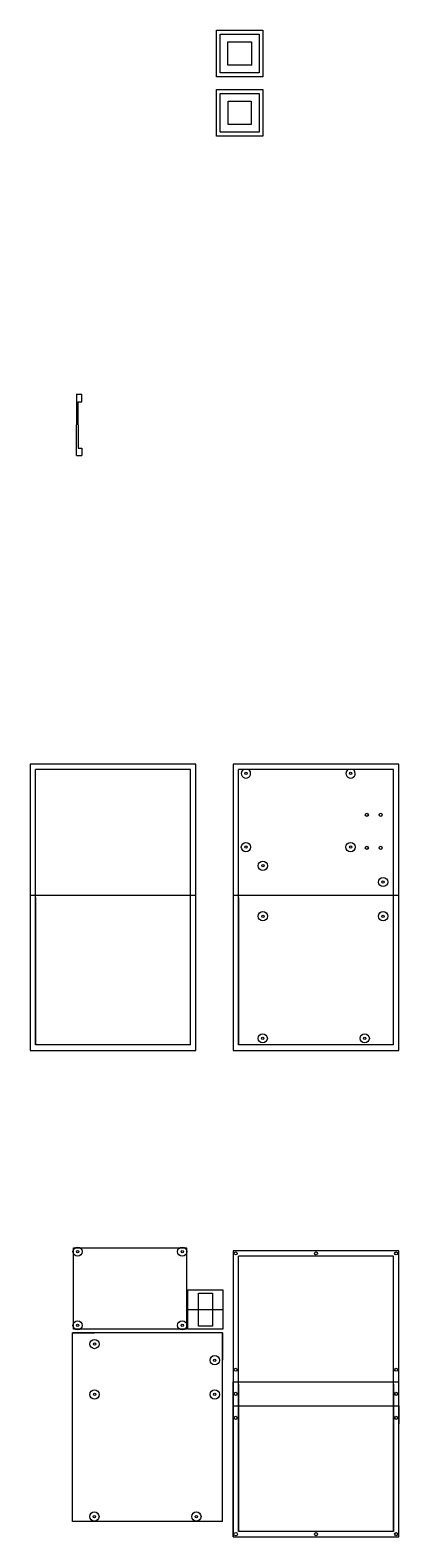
# Model space of a CAD drawing. Header units: inches. Extents: x -469 to 7, y -8 to 1935.
import ezdxf

# ---------------------------------------------------------------- set-up
doc = ezdxf.new("R2010")
doc.units = ezdxf.units.IN
doc.header["$MEASUREMENT"] = 0

msp = doc.modelspace()

# ---------------------------------------------------------------- linework, layer by layer
for p, q in [((-228.6, 1875.1), (-228.6, 1935.1)), ((-228.6, 1935.1), (-168.6, 1935.1)), ((-223.6, 1880.1), (-223.6, 1930.1)), ((-223.6, 1930.1), (-173.6, 1930.1)), ((-173.6, 1930.1), (-173.6, 1880.1)), ((-168.6, 1935.1), (-168.6, 1875.1)), ((-213.7, 1890), (-213.7, 1920.2)), ((-213.7, 1920.2), (-183.5, 1920.2)), ((-183.6, 1920.2), (-183.5, 1920.2)), ((-183.5, 1920.2), (-183.5, 1890)), ((-223.6, 1880.1), (-223.6, 1890.1)), ((-183.5, 1890), (-213.7, 1890)), ((-183.6, 1890.1), (-183.6, 1890)), ((-183.6, 1890), (-183.5, 1890)), ((-168.6, 1875.1), (-228.6, 1875.1)), ((-173.6, 1880.1), (-223.6, 1880.1)), ((-228.6, 1798.5), (-228.6, 1858.5)), ((-228.6, 1858.5), (-168.6, 1858.5)), ((-223.6, 1803.5), (-223.6, 1853.5)), ((-223.6, 1853.5), (-173.6, 1853.5)), ((-173.6, 1853.5), (-173.6, 1803.5)), ((-168.6, 1858.5), (-168.6, 1798.5)), ((-213.6, 1838.5), (-213.6, 1843.5)), ((-213.6, 1843.5), (-183.6, 1843.5)), ((-213.6, 1833.5), (-213.6, 1838.5)), ((-213.6, 1813.5), (-213.6, 1833.5)), ((-183.6, 1843.5), (-183.6, 1813.5)), ((-223.6, 1803.5), (-223.6, 1813.5)), ((-183.6, 1813.5), (-213.6, 1813.5)), ((-168.6, 1798.5), (-228.6, 1798.5)), ((-173.6, 1803.5), (-223.6, 1803.5)), ((-409.2, 1465.6), (-409.2, 1426)), ((-409.2, 1465.6), (-402.2, 1465.6)), ((-402.2, 1456), (-402.2, 1465.6)), ((-407.2, 1455.8), (-407.2, 1456)), ((-407.2, 1456), (-402.2, 1456)), ((-407.2, 1426), (-407.2, 1455.8)), ((-409.2, 1386.4), (-409.2, 1426)), ((-407.2, 1426), (-407.2, 1396.2)), ((-409.2, 1386.4), (-402.2, 1386.4)), ((-407.2, 1396.2), (-407.2, 1396)), ((-407.2, 1396), (-402.2, 1396)), ((-402.2, 1396), (-402.2, 1386.4)), ((-255, 988.5), (-469, 988.5)), ((-469, 988.5), (-469, 619.5)), ((-462, 626.5), (-462, 981.5)), ((-262, 981.5), (-462, 981.5)), ((-262, 626.5), (-262, 981.5)), ((-255, 619.5), (-255, 988.5)), ((6.8, 988.5), (-207.2, 988.5)), ((-207.2, 988.5), (-207.2, 619.5)), ((-200.2, 626.5), (-200.2, 981.5)), ((-0.2, 981.5), (-200.2, 981.5)), ((-0.2, 626.5), (-0.2, 981.5)), ((6.8, 619.5), (6.8, 988.5)), ((-469, 819.5), (-255, 819.5)), ((-462, 816.5), (-462, 626.5)), ((-262, 626.5), (-262, 816.5)), ((-207.2, 819.5), (6.8, 819.5)), ((-200.2, 816.5), (-200.2, 626.5)), ((-0.2, 626.5), (-0.2, 816.5)), ((-262, 626.5), (-462, 626.5)), ((-0.2, 626.5), (-200.2, 626.5)), ((-469, 619.5), (-255, 619.5)), ((-207.2, 619.5), (6.8, 619.5)), ((-413.2, 259.9), (-413.2, 364.9)), ((-413.2, 364.9), (-267.2, 364.9)), ((-267.2, 364.9), (-267.2, 259.9)), ((6.8, 361.1), (-207.2, 361.1)), ((-207.2, 361.1), (-207.2, -7.9)), ((-207.2, 361.1), (-207.2, 161.1)), ((-200.2, -0.9), (-200.2, 354.1)), ((-0.2, 354.1), (-200.2, 354.1)), ((-0.2, -0.9), (-0.2, 354.1)), ((-0.2, -0.9), (-0.2, 354.1)), ((6.8, -7.9), (6.8, 361.1)), ((-265.3, 259.8), (-265.3, 310.8)), ((-265.3, 310.8), (-220.3, 310.8)), ((-251.8, 264), (-251.8, 306.5)), ((-251.8, 306.5), (-233.8, 306.5)), ((-233.8, 306.5), (-233.8, 264)), ((-220.3, 310.8), (-220.3, 259.8)), ((-265.3, 259.8), (-265.3, 285.3)), ((-265.3, 285.3), (-220.3, 285.3)), ((-251.8, 264), (-251.8, 285.3)), ((-251.8, 285.3), (-233.8, 285.3)), ((-414.1, 11.8), (-414.1, 255.4)), ((-414.1, 11.8), (-414.1, 255.4)), ((-220.6, 255.4), (-414.1, 255.4)), ((-414.1, 255.4), (-385.9, 255.4)), ((-267.2, 259.9), (-413.2, 259.9)), ((-220.3, 259.8), (-265.3, 259.8)), ((-233.8, 264), (-251.8, 264)), ((-220.6, 11.8), (-220.6, 255.4)), ((-220.6, 255.4), (-220.6, 219.9)), ((-414.1, 161.8), (-414.1, 221.3)), ((-414.1, 11.8), (-414.1, 175.8)), ((-414.1, 11.8), (-414.1, 175.8)), ((-220.6, 11.8), (-220.6, 178.8)), ((-207.2, -7.9), (-207.2, 192.1)), ((-207.2, 192.1), (6.8, 192.1)), ((-200.2, 189.1), (-200.2, -0.9)), ((-0.2, -0.9), (-0.2, 189.1)), ((-0.2, 189.1), (-0.2, -0.9)), ((-414.1, 11.8), (-414.1, 161.8)), ((-207.2, 161.1), (6.8, 161.1)), ((6.8, 161.1), (6.8, 138)), ((-414.1, 11.8), (-414.1, 18.3)), ((-220.6, 11.8), (-414.1, 11.8)), ((-220.6, 11.8), (-334.3, 11.8)), ((-220.6, 11.8), (-253.1, 11.8)), ((-207.2, -7.9), (6.8, -7.9)), ((-0.2, -0.9), (-200.2, -0.9))]:
    msp.add_line(p, q)
for centre, radius in [((-190.5, 976.6), 1.5), ((-55.5, 976.6), 1.5), ((-34.6, 923.2), 2), ((-16.6, 923.2), 2), ((-190.5, 881.6), 6), ((-190.5, 881.6), 1.5), ((-55.5, 881.6), 6), ((-55.5, 881.6), 1.5), ((-34.6, 880.7), 2), ((-16.6, 880.7), 2), ((-168.7, 857.5), 6), ((-168.7, 857.5), 1.5), ((-13.6, 836.6), 6), ((-13.6, 836.6), 1.5), ((-168.7, 792.5), 6), ((-13.6, 792.5), 6), ((-168.7, 792.5), 1.5), ((-13.6, 792.5), 1.5), ((-168.9, 635), 6), ((-168.9, 635), 1.5), ((-37.3, 635), 6), ((-37.3, 635), 1.5), ((-407.7, 359.9), 6), ((-407.7, 359.9), 1.5), ((-272.7, 359.9), 6), ((-272.7, 359.9), 1.5), ((-203.7, 357.6), 2), ((-100.2, 357.6), 2), ((3.3, 357.6), 2), ((-407.7, 264.9), 6), ((-407.7, 264.9), 1.5), ((-272.7, 264.9), 6), ((-272.7, 264.9), 1.5), ((-385.9, 240.8), 6), ((-385.9, 240.8), 1.5), ((-230.8, 219.9), 6), ((-230.8, 219.9), 1.5), ((-203.7, 207.6), 2), ((3.3, 207.6), 2), ((-385.9, 175.8), 6), ((-385.9, 175.8), 1.5), ((-230.8, 175.8), 6), ((-230.8, 175.8), 1.5), ((-203.7, 176.6), 2), ((3.3, 176.6), 2), ((-203.7, 145.6), 2), ((3.3, 145.6), 2), ((-386.1, 18.3), 6), ((-386.1, 18.3), 1.5), ((-254.5, 18.3), 6), ((-254.5, 18.3), 1.5), ((-203.7, -4.4), 2.25), ((-100.2, -4.4), 2), ((3.3, -4.4), 2)]:
    msp.add_circle(centre, radius)
for centre in [(-190.5, 976.6), (-55.5, 976.6)]:
    msp.add_arc(centre, 6, 125.3619, 54.6381)

doc.saveas('drawing.dxf')
